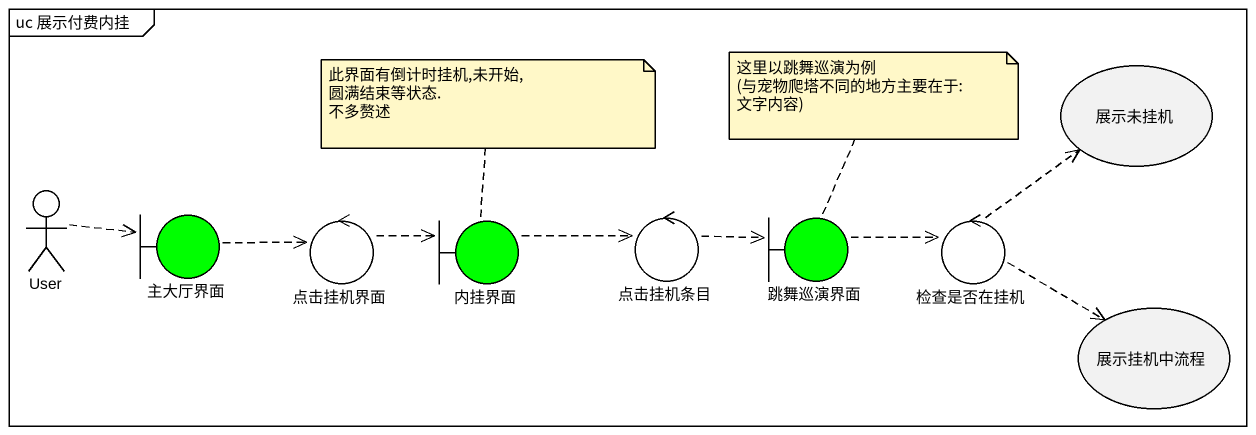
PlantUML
@startuml
mainframe uc 展示付费内挂
usecase 展示未挂机
actor User
boundary 主大厅界面 #00FF00
control 点击挂机条目
boundary 跳舞巡演界面 #00FF00
control 点击挂机界面
boundary 内挂界面 #00FF00
control 检查是否在挂机
usecase 展示挂机中流程
User .right.> 主大厅界面
主大厅界面 .right.> 点击挂机界面
点击挂机条目 .right.> 跳舞巡演界面
跳舞巡演界面 .right.> 检查是否在挂机
点击挂机界面 .right.> 内挂界面
内挂界面 .right.> 点击挂机条目
检查是否在挂机 .up.> 展示未挂机
检查是否在挂机 .right.> 展示挂机中流程
note top of 内挂界面
  此界面有倒计时挂机,未开始,圆满结束等状态.
  不多赘述
end note
note top of 跳舞巡演界面
  这里以跳舞巡演为例
  (与宠物爬塔不同的地方主要在于:
  文字内容)
end note
@enduml
